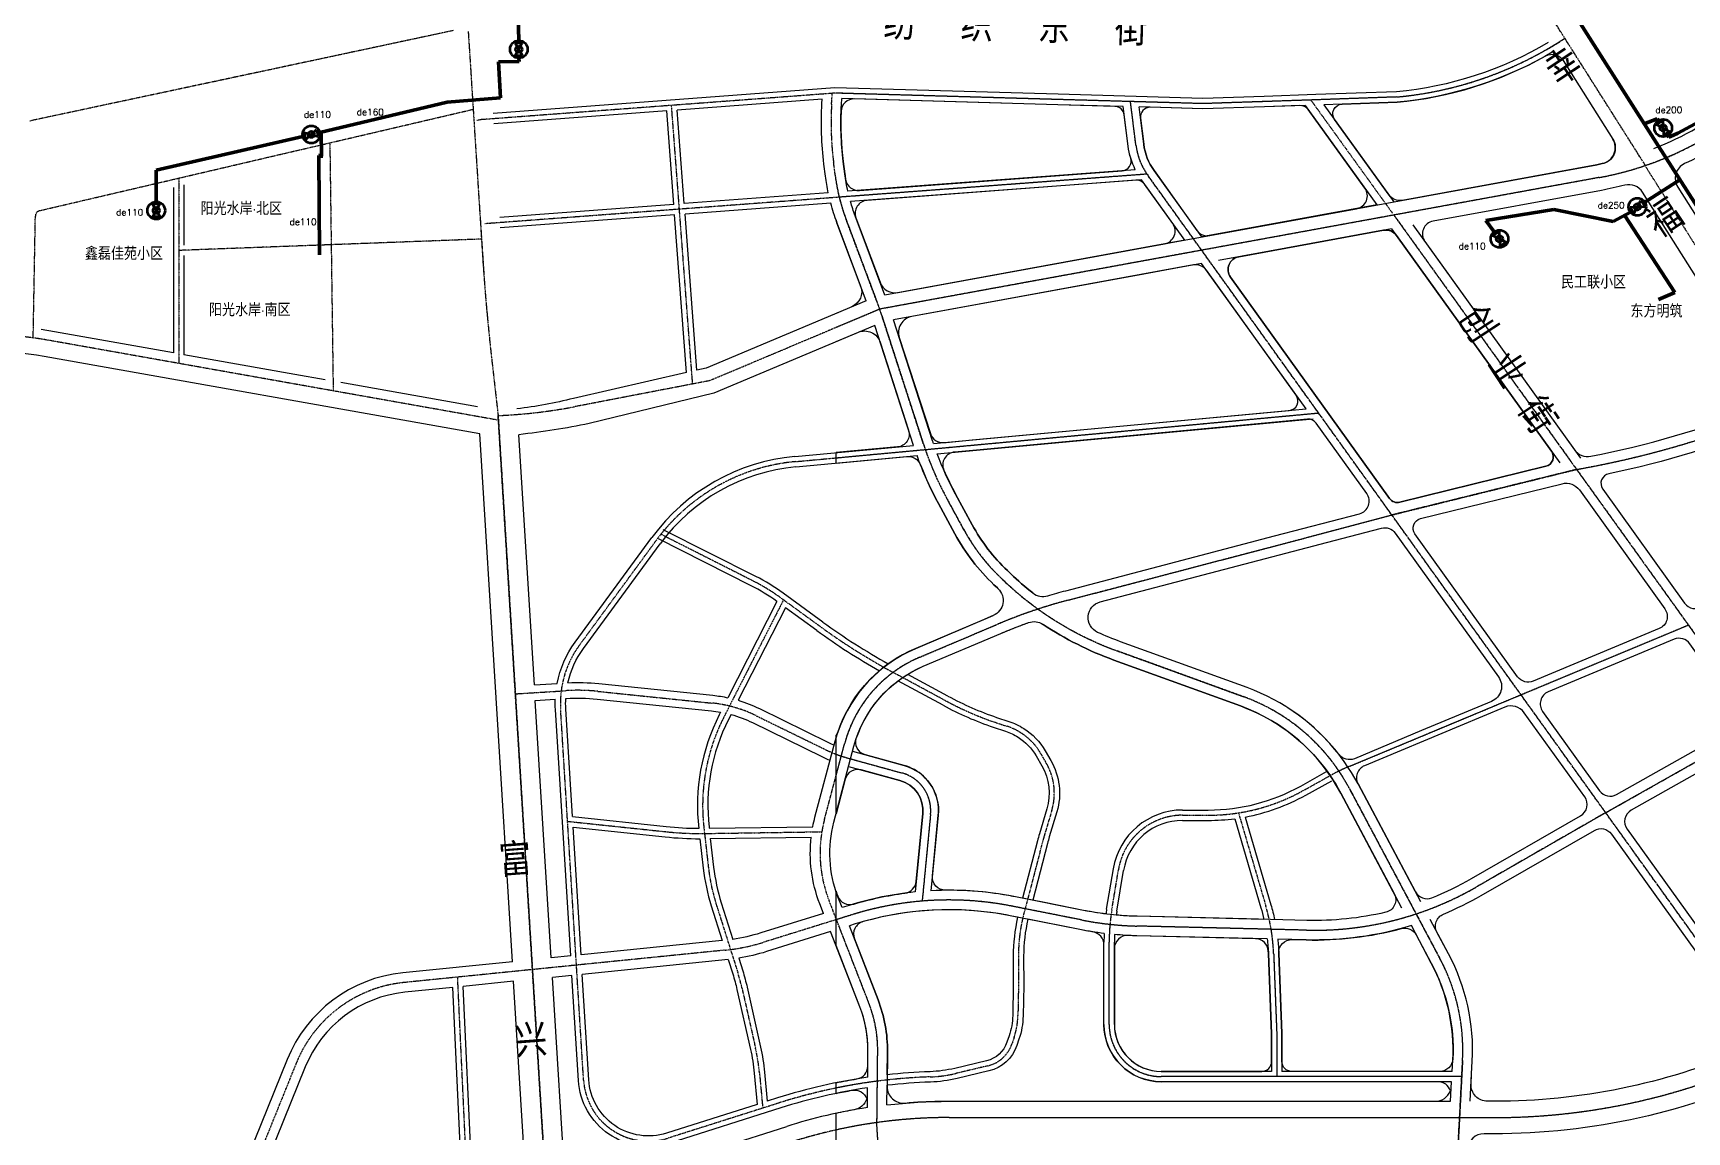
# Model space of a CAD drawing. Header units: millimetres. Extents: x 429861 to 37403537, y 4398138 to 8816131.
# Drawn here: x 442730 to 445273, y 4402909 to 4404598 of the extents above; entities that cross this region are included whole.
import ezdxf

# ---------------------------------------------------------------- set-up
doc = ezdxf.new("R2010")
doc.units = ezdxf.units.MM
doc.linetypes.add('CENTER', pattern=[2, 1.25, -0.25, 0.25, -0.25])
for name, color, linetype in [('中心线', 55, 'CENTER'), ('路名', 21, 'Continuous'), ('路网', 253, 'Continuous')]:
    doc.layers.add(name, color=color, linetype=linetype)
for name, color, linetype, lineweight in [('燃气周边建筑', 211, 'Continuous', 30), ('燃气标注(管)', 111, 'Continuous', 30), ('燃气标注(阀)', 2, 'Continuous', 30), ('燃气管(PE)', 5, 'Continuous', 100), ('燃气阀门(PE)', 6, 'Continuous', 50)]:
    doc.layers.add(name, color=color, linetype=linetype, lineweight=lineweight)
doc.styles.add('HZ', font='rs.shx', dxfattribs={"width": 0.8, "bigfont": 'hztxt.shx'})

# ---------------------------------------------------------------- blocks, each defined once
blk = doc.blocks.new('阀门PE')
at = {"layer": '燃气阀门(PE)'}
for p, q in [((-4.9, -2.8), (-4.9, 2.8)), ((-4.9, -2.8), (4.9, 2.8)), ((-4.9, 2.8), (4.9, -2.8)), ((4.9, 2.8), (4.9, -2.8))]:
    blk.add_line(p, q, dxfattribs=at)
for radius in [6.74, 2.47]:
    blk.add_circle((0, 0), radius, dxfattribs=at)

msp = doc.modelspace()

# ---------------------------------------------------------------- linework, layer by layer
at = {"color": 5, "lineweight": 100}
for p, q in [((443144.8, 4404438.9), (442919.6, 4404387.1)), ((442919.6, 4404387.1), (442919.6, 4404338.5)), ((445067.8, 4404326.6), (444963.6, 4404309.7)), ((444963.6, 4404309.7), (444976.5, 4404292.3)), ((445159.2, 4404307.9), (445067.8, 4404326.6)), ((445185.6, 4404322.6), (445159.2, 4404307.9)), ((445176.8, 4404317.7), (445253.9, 4404199.2)), ((445253.9, 4404199.2), (445228.7, 4404188.3))]:
    msp.add_line(p, q, dxfattribs=at)
at = {"layer": '中心线', "ltscale": 2}
for p, q in [((445208.8, 4404394.2), (444999.3, 4404724.9)), ((444305.8, 4404495.6), (443964.6, 4404505.4)), ((444528.7, 4404489.3), (444305.8, 4404495.6)), ((444425.6, 4404425.3), (444417.2, 4404492.4)), ((444623, 4404492.4), (444528.7, 4404489.3)), ((444702.4, 4404495.1), (444623, 4404492.4)), ((444826.5, 4404499.5), (444702.4, 4404495.1)), ((444442.6, 4404380.9), (443964.6, 4404345.1)), ((445375.4, 4403082.5), (444443.7, 4404379.4)), ((445137.6, 4404375.7), (444526.6, 4404263.9)), ((443980, 4404311.5), (444027.8, 4404184)), ((444822.1, 4404318), (445655.1, 4403158.5)), ((444526.6, 4404263.9), (444217.2, 4404207.3)), ((444217.2, 4404207.3), (444031.8, 4404173.4)), ((444031.8, 4404173.4), (443964.6, 4404145.1)), ((444031.8, 4404173.4), (444031.8, 4404173.4)), ((444035.3, 4404162.6), (444098.8, 4403966.5)), ((443964.6, 4403944.8), (444706.3, 4404013.8)), ((444819, 4403857), (445103, 4403927)), ((444135.2, 4403881.9), (444160.7, 4403834.9)), ((444684.6, 4403821.3), (444819, 4403857)), ((444321.5, 4403726.1), (444684.6, 4403821.3)), ((445147.7, 4403399.4), (445935.2, 4403843.6)), ((444217.7, 4403760.7), (444223, 4403755.6)), ((444092.9, 4403638.2), (444212, 4403688.7)), ((445017.5, 4403580.6), (445274.7, 4403687.9)), ((444396.7, 4403648.1), (444591.4, 4403577.5)), ((444753, 4403470.2), (445017.5, 4403580.6)), ((443964.6, 4403455.9), (443977.7, 4403505.3)), ((443982.7, 4403483.4), (444066.1, 4403460.4)), ((444753.9, 4403436.4), (444892.9, 4403175.1)), ((444109.9, 4403396.8), (444097, 4403263.5)), ((445147.7, 4403399.4), (444949, 4403285.2)), ((443989.5, 4403242.6), (443964.6, 4403234.8)), ((444015.2, 4403106.5), (443964.6, 4403236.7)), ((444342.2, 4403234.5), (444235.1, 4403255.7)), ((444687.7, 4403218.8), (444427.1, 4403225.1)), ((444384.5, 4403073.8), (444384.5, 4403200.6)), ((444637.3, 4403183.1), (444642.1, 4403059.7)), ((444642.1, 4403059.7), (444642.1, 4402993.8)), ((444027.5, 4402919), (444028.7, 4403032)), ((444927.7, 4403018.3), (444926.7, 4402998.8)), ((444926.4, 4402993.8), (444464.5, 4402993.8)), ((444926.7, 4402998.8), (444908.8, 4402660.9)), ((444138.4, 4402930.8), (444923.1, 4402930.8)), ((444923.1, 4402930.8), (444976.8, 4402930.8)), ((444036.9, 4402759.8), (444027.5, 4402919))]:
    msp.add_line(p, q, dxfattribs=at)
at = {"layer": '中心线'}
for p, q in [((443297.6, 4404584.8), (443278.1, 4404580.6)), ((443336.7, 4404593.1), (443297.6, 4404584.8)), ((443356.3, 4404597.3), (443336.7, 4404593.1)), ((443375.9, 4404601.6), (443356.3, 4404597.3)), ((443399.2, 4404600.4), (443400.5, 4404580.4)), ((443399.2, 4404600.4), (443400.5, 4404580.4)), ((443160.7, 4404555.5), (443141.1, 4404551.4)), ((443180.3, 4404559.7), (443160.7, 4404555.5)), ((443219.4, 4404568.1), (443180.3, 4404559.7)), ((443238.9, 4404572.2), (443219.4, 4404568.1)), ((443258.5, 4404576.4), (443238.9, 4404572.2)), ((443278.1, 4404580.6), (443258.5, 4404576.4)), ((443400.5, 4404580.4), (443401.8, 4404560.5)), ((443400.5, 4404580.4), (443401.8, 4404560.5)), ((443401.8, 4404560.5), (443403.1, 4404540.5)), ((443401.8, 4404560.5), (443403.1, 4404540.5)), ((443043.3, 4404530.5), (443023.8, 4404526.3)), ((443062.9, 4404534.7), (443043.3, 4404530.5)), ((443082.5, 4404538.8), (443062.9, 4404534.7)), ((443102, 4404543), (443082.5, 4404538.8)), ((443121.6, 4404547.2), (443102, 4404543)), ((443141.1, 4404551.4), (443121.6, 4404547.2)), ((443403.1, 4404540.5), (443404.3, 4404520.6)), ((443403.1, 4404540.5), (443404.3, 4404520.6)), ((442926, 4404505.4), (442906.4, 4404501.3)), ((442945.5, 4404509.6), (442926, 4404505.4)), ((442965.1, 4404513.8), (442945.5, 4404509.6)), ((442984.7, 4404518), (442965.1, 4404513.8)), ((443004.2, 4404522.1), (442984.7, 4404518)), ((443023.8, 4404526.3), (443004.2, 4404522.1)), ((443404.3, 4404520.6), (443405.6, 4404500.6)), ((443404.3, 4404520.6), (443405.6, 4404500.6)), ((443963.1, 4404505.4), (443419, 4404464.6)), ((443957.8, 4404488.6), (443958.8, 4404505.1)), ((444305.8, 4404495.6), (443963.1, 4404505.4)), ((442808.6, 4404480.4), (442789.1, 4404476.2)), ((442828.2, 4404484.6), (442808.6, 4404480.4)), ((442847.7, 4404488.8), (442828.2, 4404484.6)), ((442867.3, 4404492.9), (442847.7, 4404488.8)), ((442886.9, 4404497.1), (442867.3, 4404492.9)), ((442906.4, 4404501.3), (442886.9, 4404497.1)), ((442953.5, 4404374.6), (443407.6, 4404480.7)), ((443405.6, 4404500.6), (443406.9, 4404480.6)), ((443405.6, 4404500.6), (443406.9, 4404480.6)), ((443406.9, 4404480.6), (443408, 4404462.9)), ((443406.9, 4404480.6), (443408, 4404462.9)), ((443744.2, 4404058.4), (443711.8, 4404486.3)), ((444528.7, 4404489.3), (444305.8, 4404495.6)), ((444425.6, 4404425.3), (444417.2, 4404492.4)), ((444623, 4404492.4), (444528.7, 4404489.3)), ((444702.4, 4404495.1), (444623, 4404492.4)), ((444694.5, 4404494.8), (444820, 4404320.9)), ((444826.5, 4404499.5), (444702.4, 4404495.1)), ((442730.4, 4404463.7), (442724.5, 4404462.4)), ((442750, 4404467.9), (442730.4, 4404463.7)), ((442769.5, 4404472.1), (442750, 4404467.9)), ((442789.1, 4404476.2), (442769.5, 4404472.1)), ((443408, 4404462.9), (443408.2, 4404460.7)), ((443408, 4404462.9), (443408.2, 4404460.7)), ((443408.2, 4404460.7), (443409.4, 4404440.7)), ((443408.2, 4404460.7), (443409.4, 4404440.7)), ((443419, 4404464.6), (443412.6, 4404463.6)), ((443186.5, 4404429), (443191.7, 4404046.6)), ((443409.4, 4404440.7), (443410.7, 4404420.8)), ((443409.4, 4404440.7), (443410.7, 4404420.8)), ((443410.7, 4404420.8), (443412, 4404400.8)), ((443410.7, 4404420.8), (443412, 4404400.8)), ((443412, 4404400.8), (443413.3, 4404380.8)), ((443412, 4404400.8), (443413.3, 4404380.8)), ((443413.3, 4404380.8), (443414.5, 4404360.9)), ((443413.3, 4404380.8), (443414.5, 4404360.9)), ((444442.6, 4404380.9), (443424.8, 4404304.6)), ((443963.3, 4404379.5), (443960.9, 4404398.3)), ((445375.4, 4403082.5), (444443.7, 4404379.4)), ((445208.1, 4404394), (446136.5, 4402924.4)), ((442740.8, 4404324.9), (442953.5, 4404374.6)), ((442954.2, 4404374.3), (442954.2, 4404090.3)), ((443414.5, 4404360.9), (443415.8, 4404340.9)), ((443414.5, 4404360.9), (443423.7, 4404221.2)), ((445137.6, 4404375.7), (444031.8, 4404173.4)), ((443415.8, 4404340.9), (443417.1, 4404321)), ((442730.6, 4404130.5), (442733.9, 4404316.3)), ((443417.1, 4404321), (443418.2, 4404304.1)), ((443418.2, 4404304.1), (443418.4, 4404301)), ((444027.8, 4404184), (443980, 4404311.5)), ((444822.1, 4404318), (445655.1, 4403158.5)), ((443419.6, 4404281), (442954.2, 4404263.6)), ((443418.4, 4404301), (443419.6, 4404281.1)), ((443419.6, 4404281.1), (443420.9, 4404260.9)), ((443420.9, 4404260.9), (443422.2, 4404241.1)), ((443422.2, 4404241.1), (443423.7, 4404221.2)), ((443423.7, 4404221.2), (443425.2, 4404201.2)), ((443423.7, 4404221.2), (443423.7, 4404221.2)), ((443423.7, 4404221.2), (443423.7, 4404221.2)), ((443423.7, 4404221.2), (443423.7, 4404221.2)), ((443423.7, 4404221.2), (443423.7, 4404221.2)), ((443423.7, 4404221.2), (443423.7, 4404221.2)), ((443423.7, 4404221.2), (443423.7, 4404221.2)), ((443423.7, 4404221.2), (443423.7, 4404221.2)), ((443423.7, 4404221.2), (443425.2, 4404201.2)), ((443425.2, 4404201.2), (443426.9, 4404181.3)), ((443425.2, 4404201.2), (443426.9, 4404181.3)), ((443426.9, 4404181.3), (443427.6, 4404173.5)), ((443426.9, 4404181.3), (443427.6, 4404173.5)), ((443427.6, 4404173.5), (443428.7, 4404161.4)), ((443427.6, 4404173.5), (443428.7, 4404161.4)), ((443428.7, 4404161.4), (443430.6, 4404141.5)), ((443428.7, 4404161.4), (443430.6, 4404141.5)), ((444031.8, 4404173.4), (443770.9, 4404063.5)), ((444098.8, 4403966.5), (444035.3, 4404162.6)), ((443445.8, 4404002.6), (442751.9, 4404125.9)), ((443430.6, 4404141.5), (443432.6, 4404121.6)), ((443430.6, 4404141.5), (443432.6, 4404121.6)), ((443432.6, 4404121.6), (443434.7, 4404101.7)), ((443432.6, 4404121.6), (443434.7, 4404101.7)), ((443434.7, 4404101.7), (443436.5, 4404086.3)), ((443434.7, 4404101.7), (443436.5, 4404086.3)), ((443436.5, 4404086.3), (443437, 4404081.8)), ((443436.5, 4404086.3), (443437, 4404081.8)), ((443437, 4404081.8), (443439.3, 4404062)), ((443437, 4404081.8), (443439.3, 4404062)), ((443439.3, 4404062), (443441.5, 4404042.1)), ((443439.3, 4404062), (443441.5, 4404042.1)), ((443770.9, 4404063.5), (443563.4, 4404023.5)), ((443441.5, 4404042.1), (443443.8, 4404022.2)), ((443441.5, 4404042.1), (443443.8, 4404022.2)), ((443443.8, 4404022.2), (443445.2, 4404009.8)), ((443443.8, 4404022.2), (443445.2, 4404009.8)), ((443523, 4402753.8), (443445.2, 4404009.8)), ((443445.2, 4404009.8), (443445.4, 4404007.5)), ((443445.2, 4404009.8), (443445.4, 4404007.5)), ((443445.4, 4404007.5), (443523, 4402753.8)), ((443902.2, 4403939), (444706.3, 4404013.8)), ((445103, 4403927), (444819, 4403857)), ((444160.7, 4403834.9), (444135.2, 4403881.9)), ((444684.6, 4403821.3), (444819, 4403857)), ((443837.7, 4403755.3), (443695.4, 4403827.3)), ((444321.5, 4403726.1), (444684.6, 4403821.3)), ((445147.7, 4403399.4), (445935.2, 4403843.6)), ((443570, 4403656.5), (443688, 4403817.6)), ((444223, 4403755.6), (444217.7, 4403760.7)), ((443883.9, 4403726.5), (443792.2, 4403546.3)), ((443939.8, 4403685.9), (443878.7, 4403730.3)), ((444092.9, 4403638.2), (444212, 4403688.7)), ((445017.5, 4403580.6), (445274.7, 4403687.9)), ((444591.4, 4403577.5), (444396.7, 4403648.1)), ((444132.9, 4403571.5), (444052.5, 4403614.9)), ((443471.7, 4403582.1), (443549.3, 4403586.9)), ((443598.6, 4403585.9), (443774.2, 4403567.8)), ((444753, 4403470.2), (445017.5, 4403580.6)), ((443565.6, 4403165.1), (443541.3, 4403558.6)), ((443841.7, 4403548.5), (443947.9, 4403496.6)), ((444209, 4403538.3), (444227.8, 4403532.1)), ((444248.8, 4403522.2), (444249, 4403522)), ((443946.8, 4403388.6), (443977.7, 4403505.3)), ((444279.1, 4403490.6), (444287.9, 4403475.4)), ((443982.7, 4403483.4), (444066.1, 4403460.4)), ((444682.8, 4403433.3), (444722.6, 4403455.5)), ((444892.9, 4403175.1), (444753.9, 4403436.4)), ((444109.9, 4403396.8), (444097, 4403263.5)), ((444296.4, 4403403.1), (444284.9, 4403364.5)), ((444497.4, 4403395.5), (444536.9, 4403395.5)), ((444583.3, 4403399.1), (444625.4, 4403255.6)), ((445147.7, 4403399.4), (444949, 4403285.2)), ((443552, 4403386.1), (443702.9, 4403370.2)), ((443761.5, 4403376.1), (443768.5, 4403314.8)), ((443762.7, 4403367.4), (443942.8, 4403370.1)), ((444282, 4403354.1), (444253.4, 4403244.3)), ((444388.5, 4403249.6), (444398.8, 4403311.8)), ((444015.2, 4403106.5), (443953.7, 4403264.9)), ((443780.5, 4403258.5), (443802.4, 4403189.1)), ((443989.5, 4403242.6), (443853.3, 4403200.2)), ((444342.2, 4403234.5), (444235.1, 4403255.7)), ((444687.7, 4403218.8), (444427.1, 4403225.1)), ((443794.2, 4403188.1), (443300.2, 4403138.3)), ((443802.4, 4403189.1), (443813.6, 4403153.9)), ((444384.5, 4403073.8), (444384.5, 4403200.6)), ((444637.3, 4403183.1), (444642.1, 4403059.7)), ((443576.6, 4402988.3), (443565.6, 4403165.1)), ((444245, 4403179), (444245.1, 4403134.3)), ((443396.5, 4402856.2), (443383, 4403146.6)), ((444245.1, 4403134.3), (444244.2, 4403087.5)), ((443820.2, 4403129.3), (443840.9, 4403037.4)), ((444642.1, 4403059.7), (444642.1, 4402993.8)), ((444027.5, 4402919), (444028.7, 4403032)), ((444238.3, 4403053.6), (444235, 4403044.1)), ((443134.8, 4403014.2), (442975.1, 4402619.1)), ((444197.8, 4403010.2), (444149, 4402998.6)), ((444926.7, 4402998.8), (444927.7, 4403018.3)), ((443846.9, 4402999.6), (443852, 4402945.3)), ((444926.4, 4402993.8), (444464.5, 4402993.8)), ((444908.8, 4402660.9), (444926.7, 4402998.8)), ((443877.4, 4402953.3), (443706.6, 4402899.2)), ((444138.4, 4402930.8), (444923.1, 4402930.8)), ((444923.1, 4402930.8), (444976.8, 4402930.8)), ((444036.9, 4402759.8), (444027.5, 4402919))]:
    msp.add_line(p, q, dxfattribs=at)
for centre, radius, start, end in [((444774.6, 4405063.5), 566.4, 275.2581, 303.1993), ((444457, 4404460.4), 500, 176.7649, 187.1396), ((445047.6, 4404867.5), 500, 288.7208, 308.8294), ((444524.9, 4404437.8), 100, 187.1368, 215.6941), ((444260.9, 4404416.8), 300, 187.1396, 200.5493), ((445047.6, 4404867.5), 500, 280.3694, 288.7208), ((442742.9, 4404316.1), 9, 103.1529, 179.0021), ((443559.7, 4404008.5), 500, 17.9513, 20.5493), ((442664.7, 4403635.6), 498, 79.9198, 126.3805), ((443412, 4404809.1), 800, 272.3776, 280.9039), ((444847.6, 4405378), 1473.3, 279.9834, 293.6722), ((444574.5, 4404120.6), 500, 197.9513, 208.5203), ((443930, 4403640.3), 300, 95.3142, 143.7724), ((444424.3, 4403978.2), 300, 208.5203, 226.4676), ((443702.4, 4403487.6), 300, 53.9934, 63.1835), ((444567.3, 4404118.1), 500, 226.4676, 250.048), ((444524.5, 4402952.2), 800, 104.6969, 112.9919), ((444527.7, 4404494.8), 1000, 233.9934, 241.6274), ((443691, 4403567.9), 150, 143.7724, 183.5426), ((444171.1, 4403454.1), 200, 112.9919, 165.1429), ((443567.9, 4403287.5), 300, 84.1258, 93.5426), ((443753.8, 4403368.9), 200, 63.9169, 84.1258), ((444370.4, 4404011.1), 499.6, 241.6234, 251.1567), ((444489, 4403295.5), 300, 28.0233, 70.048), ((444059.6, 4403410.2), 300, 153.0188, 186.5251), ((444199.2, 4403444.7), 92, 57.4159, 71.8887), ((444199.5, 4403444.5), 92, 30.0511, 57.4167), ((444035.8, 4403676.2), 200, 243.9169, 254.6119), ((444208.2, 4403429.4), 92, 343.3856, 30.0519), ((444868.5, 4403193.4), 300, 112.6487, 119.0925), ((444050.2, 4403402.6), 60, 354.4679, 74.6119), ((444536.9, 4403695.5), 300, 270, 299.0925), ((444140.1, 4403337.3), 200, 165.1429, 201.2251), ((444497.4, 4403295.5), 100, 90, 170.6166), ((443755.3, 4403867.4), 500, 263.9773, 270.8422), ((444580, 4403276.4), 308, 163.3856, 165.4009), ((444066.6, 4403348.9), 300, 186.5251, 197.5391), ((444699.8, 4403718.7), 500, 268.6152, 299.888), ((444138.1, 4402765.2), 500, 78.8139, 107.2934), ((444503, 4403179.3), 258, 165.4009, 180.0497), ((444439.2, 4403725), 500, 258.8139, 268.6152), ((444684.5, 4403200.6), 300, 170.6166, 180), ((444337.5, 4403171.2), 300, 2.2696, 16.3473), ((443764.1, 4403486.6), 300, 275.7632, 287.2934), ((444628.1, 4403034.2), 300, 356.9739, 28.0233), ((443320.3, 4402939.3), 200, 95.7632, 157.9858), ((443527.5, 4403063.5), 300, 12.669, 17.5391), ((443828.7, 4403034.1), 200, 359.3885, 21.2251), ((444132.2, 4403089.6), 112, 341.2421, 358.8959), ((444464.5, 4403073.8), 80, 180, 270), ((443548.2, 4402971.6), 300, 5.3589, 12.669), ((444185.8, 4403060.8), 52, 283.3815, 341.2421), ((444976.8, 4403930.8), 1000, 270, 295.9485), ((443676.4, 4402994.5), 100, 183.5426, 287.6065), ((444138.4, 4402130.8), 863, 97.3326, 107.6065), ((444138.4, 4402130.8), 863, 91.9251, 97.3326), ((444102.7, 4403193.2), 200, 271.9251, 283.3815), ((444138.4, 4402130.8), 800, 90, 107.6065)]:
    msp.add_arc(centre, radius, start, end, dxfattribs=at)
at = {"layer": '中心线', "ltscale": 2}
for centre, radius, start, end in [((444774.6, 4405063.5), 566.4, 275.2581, 303.1993), ((445047.6, 4404867.5), 500, 280.3694, 308.8294), ((444524.9, 4404437.8), 100, 187.1368, 215.6941), ((444260.9, 4404416.8), 300, 188.9902, 200.5493), ((443559.7, 4404008.5), 500, 17.9513, 20.5493), ((444847.6, 4405378), 1473.3, 279.9834, 293.6722), ((444574.5, 4404120.6), 500, 197.9513, 208.5203), ((444424.3, 4403978.2), 300, 208.5203, 226.4676), ((444567.3, 4404118.1), 500, 226.4676, 250.048), ((444524.5, 4402952.2), 800, 104.6969, 112.9919), ((444171.1, 4403454.1), 200, 112.9919, 165.1429), ((444489, 4403295.5), 300, 28.0233, 70.048), ((444035.8, 4403676.2), 200, 249.1559, 254.6119), ((444868.5, 4403193.4), 300, 112.6487, 115.8575), ((444050.2, 4403402.6), 60, 354.4679, 74.6119), ((444699.8, 4403718.7), 500, 268.6152, 299.888), ((444138.1, 4402765.2), 500, 78.8139, 107.2934), ((444439.2, 4403725), 500, 258.8139, 268.6152), ((444684.5, 4403200.6), 300, 174.7917, 180), ((444337.5, 4403171.2), 300, 2.2696, 9.3906), ((444628.1, 4403034.2), 300, 356.9739, 28.0233), ((443828.7, 4403034.1), 200, 359.3885, 21.2251), ((444464.5, 4403073.8), 80, 180, 270), ((444976.8, 4403930.8), 1000, 270, 295.9485), ((444138.4, 4402130.8), 863, 97.3326, 101.6158), ((444138.4, 4402130.8), 800, 90, 102.5449)]:
    msp.add_arc(centre, radius, start, end, dxfattribs=at)
at = {"layer": '燃气管(PE)'}
for p, q in [((444880.7, 4404970.7), (445225.4, 4404429.6)), ((443477, 4404586.1), (443475.6, 4404642.4)), ((443477.3, 4404559.2), (443477.4, 4404554.1)), ((443477.4, 4404554.1), (443445.8, 4404553.7)), ((443445.8, 4404553.7), (443449, 4404498)), ((443367, 4404491.3), (443171.1, 4404444.9)), ((443449, 4404498), (443367, 4404491.3)), ((445226.8, 4404466), (445207.1, 4404458.3)), ((445228.8, 4404463.1), (445226.8, 4404466)), ((443173.2, 4404445.4), (443173.9, 4404408.3)), ((445225.4, 4404429.6), (445554.4, 4403913.1)), ((445243.3, 4404440.5), (445245, 4404437.8)), ((443169.7, 4404409.8), (443173.8, 4404410.7)), ((443169.7, 4404409.8), (443170.4, 4404256.9)), ((443171.9, 4404408.3), (443175.9, 4404408.4)), ((445207.7, 4404337.8), (445261.9, 4404372.3))]:
    msp.add_line(p, q, dxfattribs=at)
msp.add_arc((445059.5, 4404856.3), 457.8, 293.9013, 308.9721, dxfattribs=at)
at = {"layer": '路网', "ltscale": 2}
for p, q in [((442946.2, 4404360.5), (442946.2, 4404106.1)), ((442962.2, 4404364.3), (442962.2, 4404271.9)), ((442962.2, 4404255.9), (442962.2, 4404103.3))]:
    msp.add_line(p, q, dxfattribs=at)
at = {"layer": '路网'}
for p, q in [((444114.5, 4403966.8), (444687.1, 4404020)), ((444120, 4403951.2), (444697.9, 4404005)), ((443901.5, 4403947), (444083.9, 4403963.9)), ((443902.9, 4403931), (444089.2, 4403948.4)), ((443834.1, 4403748.2), (443691.8, 4403820.1)), ((443841.3, 4403762.5), (443699, 4403834.4)), ((443944.5, 4403692.3), (443883.4, 4403736.8)), ((443935.1, 4403679.4), (443886.8, 4403714.5)), ((444129.1, 4403564.5), (444059.8, 4403601.9)), ((444136.7, 4403578.6), (444074.8, 4403612)), ((443787.1, 4403553.9), (443785.1, 4403550)), ((443803.2, 4403550.3), (443799.3, 4403542.7)), ((444678.9, 4403440.3), (444718.8, 4403462.5)), ((444686.7, 4403426.4), (444726.5, 4403448.5)), ((443559.5, 4403393.3), (443703.7, 4403378.1)), ((444497.4, 4403403.5), (444536.9, 4403403.5)), ((444497.4, 4403387.5), (444536.9, 4403387.5)), ((443560.5, 4403377.1), (443702, 4403362.2)), ((443769.4, 4403377.1), (443769.6, 4403375.6)), ((443769.6, 4403375.6), (443929, 4403377.9)), ((443771.4, 4403359.6), (443926.5, 4403361.9)), ((443755.4, 4403359.4), (443760.6, 4403313.9)), ((443771.4, 4403359.6), (443776.5, 4403315.7)), ((444380.6, 4403250.9), (444390.9, 4403313.1)), ((444396.4, 4403248.2), (444406.6, 4403310.5)), ((443788.1, 4403260.9), (443805.9, 4403204.7)), ((443772.9, 4403256), (443789.7, 4403202.7)), ((444376.5, 4403073.8), (444376.5, 4403200.6)), ((444392.5, 4403073.8), (444392.5, 4403200.6)), ((443799, 4403173.5), (443574.5, 4403150.9)), ((443404.5, 4402856.5), (443391.7, 4403132.4)), ((444634.1, 4403001.8), (444464.5, 4403001.8)), ((444910.9, 4402985.8), (444464.5, 4402985.8)), ((444911.8, 4403001.8), (444650.1, 4403001.8)), ((443610.3, 4402828.7), (443888.8, 4402917.1))]:
    msp.add_line(p, q, dxfattribs=at)
at = {"layer": '路网', "ltscale": 3, "flags": 128}
msp.add_lwpolyline([(445221.9, 4404420.3, 0.076704), (445348.6, 4404493.6), (445437.2, 4404564.9, 0.0518), (445507.6, 4404634.8), (445731.6, 4404908.3)], format="xyb", dxfattribs=at)
at = {"layer": '路网', "ltscale": 2, "const_width": 0.00001}
for points in [[(443069.7, 4404561.7), (443062.1, 4404789.1)], [(443089.6, 4404565.9), (443082.1, 4404790.7)], [(442745, 4404492.4), (442749.6, 4404764.9)], [(445221.9, 4404420.3), (445060.2, 4404675.6)], [(445059.5, 4404583.3), (445026.3, 4404635.7)], [(442950.8, 4404386.3), (443376.5, 4404485.8)], [(443198.6, 4404419.5), (443378.1, 4404461.5)], [(442962.2, 4404364.3), (443174.7, 4404414)], [(443174.7, 4404414), (443176.5, 4404279.9)], [(443198.6, 4404419.5), (443200.5, 4404280.8)], [(442742.8, 4404142.1), (442745.8, 4404313.7), (442946.2, 4404360.5)], [(443176.5, 4404279.9), (442962.2, 4404271.9)], [(443389.1, 4404287.8), (443200.5, 4404280.8)], [(443176.7, 4404263.9), (442962.2, 4404255.9)], [(443176.7, 4404263.9), (443179.4, 4404064.6)], [(443390.2, 4404271.9), (443200.7, 4404264.8)], [(443200.7, 4404264.8), (443203.5, 4404060.4)]]:
    msp.add_lwpolyline(points, dxfattribs=at)
for points in [[(445026.3, 4404635.7, -0.140316), (444831.1, 4404580.4), (444645.1, 4404578.1), (444317, 4404582.9), (443962.1, 4404594.6), (443430.5, 4404582.1)], [(443367.6, 4404625.3), (443351, 4404621.7), (443331.5, 4404617.6), (443292.4, 4404609.2), (443272.8, 4404605), (443253.3, 4404600.9, 0.000003), (443253.3, 4404600.9), (443233.7, 4404596.7), (443214.2, 4404592.5, 0.000014), (443214.2, 4404592.5), (443175, 4404584.2), (443155.5, 4404580), (443135.9, 4404575.8, 0.000023), (443135.9, 4404575.8), (443116.4, 4404571.6), (443096.8, 4404567.5), (443089.6, 4404565.9)], [(443430.5, 4404582.1), (443431.7, 4404562.4), (443433, 4404542.4, -0.000012), (443433, 4404542.4), (443434.3, 4404522.5), (443435.6, 4404502.5, -0.000013), (443435.6, 4404502.5), (443436.8, 4404482.6), (443437.4, 4404474)], [(443370.8, 4404574.9), (443361.6, 4404572.9), (443342, 4404568.7), (443302.8, 4404560.3), (443283.3, 4404556.1, -0.000003), (443283.3, 4404556.1), (443263.7, 4404552), (443244.2, 4404547.8, -0.000015), (443244.2, 4404547.8), (443224.6, 4404543.6), (443185.5, 4404535.3), (443165.9, 4404531.1, -0.000013), (443165.9, 4404531.1), (443146.4, 4404526.9), (443126.8, 4404522.7, -0.00001), (443126.8, 4404522.7), (443107.2, 4404518.6, -0.000003), (443107.2, 4404518.6), (443087.7, 4404514.4, -0.00001), (443087.7, 4404514.4), (443068.1, 4404510.2), (443048.6, 4404506, -0.000003), (443048.6, 4404506), (443029, 4404501.9), (443009.4, 4404497.7, -0.000003), (443009.4, 4404497.7), (442989.9, 4404493.5), (442970.3, 4404489.4), (442950.8, 4404485.2), (442931.2, 4404481), (442911.6, 4404476.8), (442892.1, 4404472.7), (442872.5, 4404468.5), (442853, 4404464.3, -0.000003), (442853, 4404464.3), (442833.4, 4404460.1, -0.000005), (442833.4, 4404460.1), (442813.8, 4404456), (442794.3, 4404451.8, -0.000017), (442794.3, 4404451.8), (442774.7, 4404447.6), (442755.2, 4404443.4, -0.000003), (442755.2, 4404443.4), (442735.6, 4404439.3), (442730, 4404438.1)], [(443069.7, 4404561.7), (443057.7, 4404559.1, 0.000012), (443057.7, 4404559.1), (443038.1, 4404554.9), (443018.6, 4404550.8, 0.000003), (443018.6, 4404550.8), (442999, 4404546.6), (442979.4, 4404542.4, 0.000003), (442979.4, 4404542.4), (442959.9, 4404538.2), (442940.3, 4404534.1), (442920.8, 4404529.9), (442901.2, 4404525.7), (442881.6, 4404521.5, 0.000003), (442881.6, 4404521.5), (442862.1, 4404517.4), (442842.5, 4404513.2), (442823, 4404509), (442803.4, 4404504.8, 0.000013), (442803.4, 4404504.8), (442783.9, 4404500.7), (442764.3, 4404496.5, 0.000012), (442764.3, 4404496.5), (442744.7, 4404492.3)], [(443370.8, 4404574.9), (443371.9, 4404558.6), (443373.1, 4404538.6), (443374.4, 4404518.7, 0.000012), (443374.4, 4404518.6), (443375.7, 4404498.7), (443376.5, 4404485.8, 0.000011)], [(443378.1, 4404461.5), (443378.1, 4404461, 0.000021), (443378.1, 4404461), (443378.2, 4404458.8), (443379.5, 4404438.8, 0.000012), (443379.5, 4404438.8), (443380.8, 4404418.9), (443382.1, 4404398.9, 0.000012), (443382.1, 4404398.9), (443383.3, 4404378.9), (443384.6, 4404359, 0.000013), (443384.6, 4404359), (443385.9, 4404339), (443387.2, 4404319.1, 0.000019), (443387.2, 4404319.1), (443388.2, 4404302.2), (443388.4, 4404299.1, 0.000042), (443388.4, 4404299.1), (443389.1, 4404287.8)], [(443438.4, 4404458), (443439.4, 4404442.6), (443440.7, 4404422.7, -0.000012), (443440.7, 4404422.7), (443441.9, 4404402.7), (443443.2, 4404382.8, -0.000013), (443443.2, 4404382.8), (443444.5, 4404362.8), (443445.8, 4404342.8, -0.000012), (443445.8, 4404342.8), (443447, 4404322.9), (443447.6, 4404314.3, -0.000049)], [(442718.9, 4404145.2), (442721.9, 4404316.5, -0.343591), (442738.1, 4404336.6), (442950.8, 4404386.3)], [(443448.6, 4404298.4), (443449.6, 4404283, -0.000016), (443449.6, 4404283), (443450.9, 4404262.8), (443452.2, 4404243.2), (443453.6, 4404223.4), (443455.1, 4404203.7), (443456.8, 4404183.9), (443457.5, 4404176.1), (443458.6, 4404164.2), (443460.5, 4404144.4), (443462.5, 4404124.7), (443464.6, 4404105), (443466.3, 4404089.7), (443466.8, 4404085.2), (443469.1, 4404065.4), (443471.3, 4404045.5, -0.000001), (443471.3, 4404045.5), (443473.6, 4404025.6), (443474.2, 4404020.1)], [(443390.2, 4404271.9), (443391, 4404258.9), (443392.3, 4404239.1), (443393.8, 4404218.9), (443395.3, 4404198.8), (443397, 4404178.8), (443397.7, 4404170.8), (443398.8, 4404158.6), (443400.7, 4404138.6), (443402.8, 4404118.5), (443404.9, 4404098.4), (443406.7, 4404082.9), (443407.2, 4404078.4, 0.000022), (443407.2, 4404078.4), (443409.4, 4404058.6, 0.000001), (443409.4, 4404058.6), (443411.7, 4404038.7), (443413.5, 4404023, 0.00001)]]:
    msp.add_lwpolyline(points, format="xyb", dxfattribs=at)
at = {"layer": '路网'}
for points in [[(445059.5, 4404583.3, -0.111259), (444826, 4404507.5), (444702.1, 4404503.1), (444622.7, 4404500.4), (444528.7, 4404497.3), (444306.1, 4404503.6), (443963, 4404513.4)], [(445068, 4404569.8, -0.111664), (444827, 4404491.5), (444714.6, 4404487.5)], [(443952.6, 4404352.2, -0.020514), (443948.4, 4404377.7), (443946, 4404396.4, -0.045299), (443942.9, 4404489.5), (443943.2, 4404495.9)], [(443982.9, 4404354.5, -0.024008), (443978.2, 4404381.4), (443975.8, 4404400.1, -0.045299), (443972.8, 4404487.8), (443973.3, 4404497.1)], [(444424.7, 4404387.6, -0.085159), (444413.7, 4404423.8), (444406.1, 4404484.8)], [(444526.8, 4404284.3), (444453.4, 4404386.4, -0.125254), (444437.6, 4404426.8), (444430.4, 4404484.1)], [(444011, 4404186.3), (443966, 4404306.3, -0.025146), (443956.4, 4404336.4)], [(444039.7, 4404195.1), (443994.1, 4404316.8, -0.020257), (443986.9, 4404338.7)], [(444114.5, 4403966.8, -0.002351), (444113.1, 4403971.1), (444052.9, 4404156.9)], [(442946.2, 4404106.1), (442754.4, 4404140.2, 0.005735), (442742.8, 4404142.1)], [(444024.1, 4404148.4), (443776.7, 4404044.2), (443585.3, 4403997.6, -0.022424), (443477.1, 4403980.4)], [(443417, 4403981.8), (442747.4, 4404100.8, 0.205547), (442384.5, 4404016), (442280.9, 4403939.7, 0.02546), (442204.6, 4403877.2), (442101.1, 4403783.4, -0.111924), (441662.2, 4403535.6), (441401.7, 4403457.6, 0.026721), (441285.1, 4403415.8), (441165.2, 4403365.4, -0.018669), (441097.1, 4403341.1, 0.156517), (440876.4, 4403151.2), (440797.2, 4403021.8, 0.055254), (440705.7, 4402827, 0.072272), (440680.6, 4402692.3), (440674.3, 4402536, -0.094857), (440646.7, 4402417.5, -0.094857)], [(443132.7, 4404072.9), (442962.2, 4404103.3, 0.005735)], [(443734.9, 4404075.9), (443560.9, 4404036.1, -0.031718), (443474.2, 4404020.1, -0.031572)], [(443413.5, 4404023), (443203.5, 4404060.4, 0.205547)], [(444213.7, 4403743.7, -0.000711), (444212.6, 4403744.8), (444207.3, 4403749.8, -0.07847), (444147.5, 4403827.8), (444122, 4403874.7, -0.039207), (444089.2, 4403948.4)], [(444267.3, 4403737.1, -0.023196), (444233.3, 4403766.5), (444228, 4403771.5, -0.07847), (444173.9, 4403842.1), (444148.4, 4403889, -0.035274), (444120, 4403951.2)], [(443535.9, 4403598.1, -0.110389), (443563.5, 4403661.3), (443681.5, 4403822.3)], [(443552.5, 4403599.1, -0.102998), (443576.4, 4403651.8), (443694.4, 4403812.9)], [(443929, 4403377.9, -0.01736), (443932.3, 4403392.4), (443963.2, 4403509.2, -0.231562), (444087.1, 4403652), (444206.1, 4403702.5, -0.000047), (444206.3, 4403702.6, -0.000047)], [(443974.2, 4403253.5), (443967.6, 4403270.3, -0.158752), (443961.3, 4403384.8), (443992.2, 4403501.5, -0.231562), (444098.8, 4403624.4), (444217.9, 4403674.9, -0.014615), (444260.6, 4403691.6, -0.014615)], [(444834.6, 4403252.8), (444740.6, 4403429.4, 0.18545), (444586.3, 4403563.4), (444391.6, 4403634, -0.059345), (444282.8, 4403688.9, -0.059345)], [(443552.5, 4403599.1), (443552.5, 4403599.1, -0.037986), (443599.8, 4403597.9), (443775.5, 4403579.8, -0.027402), (443798.4, 4403576.1)], [(443556.8, 4403179.2), (443533.3, 4403558.1, -0.024974), (443533.1, 4403573.9)], [(443559.5, 4403393.3), (443549.3, 4403559.1, -0.027801), (443549.2, 4403574.9, -0.027801)], [(443549.2, 4403574.9), (443550.1, 4403574.9, -0.041112), (443597.3, 4403574), (443773, 4403555.9, -0.018909), (443787.1, 4403553.9)], [(443814.3, 4403572.1, -0.041467), (443847, 4403559.3), (443953.1, 4403507.3, 0.012551), (443961.7, 4403503.4)], [(444129.1, 4403564.5, 0.041646), (444206.4, 4403530.7), (444225.3, 4403524.5, -0.063234), (444244.5, 4403515.4), (444244.7, 4403515.3, 0.000004), (444244.7, 4403515.3, -0.119976), (444272.2, 4403486.6, 0.000004), (444272.2, 4403486.6), (444280.9, 4403471.4, -0.206481), (444288.7, 4403405.3), (444277.2, 4403366.8, 0.008794), (444274.2, 4403356.1), (444251.2, 4403267.8)], [(444136.7, 4403578.6, 0.041595), (444211.5, 4403545.9), (444230.3, 4403539.7, -0.063234), (444253.1, 4403528.9), (444253.3, 4403528.8, -0.119976), (444286, 4403494.6), (444294.8, 4403479.4, -0.206481), (444304.1, 4403400.8), (444292.5, 4403362.2, 0.008794), (444289.7, 4403352), (444267, 4403264.7)], [(443803.2, 4403550.3, -0.047347), (443836.4, 4403537.8), (443942.6, 4403485.8, 0.016701), (443955.5, 4403480)], [(444863.6, 4403262.2), (444767.1, 4403443.5, 0.128651), (444659, 4403560.7, 0.128651)], [(443990.2, 4403493.8), (444069.3, 4403472, -0.364682), (444121.8, 4403395.6), (444110.6, 4403279.4)], [(443984, 4403470.6), (444062.9, 4403448.8, -0.364682), (444098, 4403397.9), (444086.3, 4403277.6)], [(444577.6, 4403390.2), (444617.7, 4403253.4, -0.015891), (444622.3, 4403235.4)], [(444593.5, 4403392.7), (444633, 4403257.9, -0.019147), (444638.8, 4403235)], [(443945.5, 4403244.6), (443939.7, 4403259.5, -0.121806), (443926.5, 4403361.9)], [(444086.3, 4403277.6, 0.050303), (443985, 4403256.9), (443974.2, 4403253.5)], [(444379.5, 4403243.8, -0.020123), (444345.1, 4403249.2), (444238, 4403270.4, 0.062255), (444110.6, 4403279.4)], [(443945.5, 4403244.6), (443848.8, 4403214.5, -0.03865), (443805.9, 4403204.7, -0.03865)], [(444243.8, 4403238.7), (444232.2, 4403241, 0.124909), (443993.9, 4403228.3), (443985.1, 4403225.5)], [(444259.5, 4403235.6, 0.057085), (444253, 4403179), (444253.1, 4403134.3), (444252.2, 4403087.3, -0.077182), (444245.8, 4403051.1), (444242.6, 4403041.5, -0.257969), (444199.7, 4403002.4), (444150.8, 4402990.8, -0.05003), (444109.7, 4402985.3, 0.0195), (444043.2, 4402980.4)], [(444243.8, 4403238.7, 0.056603), (444237, 4403179), (444237.1, 4403134.4), (444236.2, 4403087.6, -0.077182), (444230.7, 4403056.2), (444227.4, 4403046.6, -0.257969), (444196, 4403018), (444147.1, 4403006.4, -0.05003), (444109.1, 4403001.3, 0.018935), (444043.4, 4402996.6)], [(444376.7, 4403213.8, -0.018401), (444339.3, 4403219.8), (444259.5, 4403235.6)], [(444622.3, 4403235.4), (444427.5, 4403240.1, -0.016583), (444395.4, 4403242)], [(444939.4, 4402955.8), (444941.6, 4402998), (444942.7, 4403017.5, 0.136314), (444906.2, 4403182.2), (444877.8, 4403235.4)], [(443956.3, 4403216.6), (443857.7, 4403185.8, -0.034836), (443815, 4403175.8, -0.034836)], [(444013.3, 4402992.7), (444013.7, 4403032.1, 0.095569), (444001.2, 4403101.1), (443956.3, 4403216.6)], [(444043.4, 4402996.6), (444043.7, 4403031.8, 0.095569), (444029.2, 4403111.9), (443985.1, 4403225.5)], [(444627.5, 4403205.3), (444426.8, 4403210.1, -0.016586), (444392.7, 4403212.1)], [(444849, 4403225.8, -0.079684), (444687.4, 4403203.8), (444643.6, 4403204.9)], [(444911.8, 4403001.8), (444912.7, 4403019.1, 0.136314), (444879.7, 4403168.1), (444849, 4403225.8)], [(444627.5, 4403205.3, -0.019352), (444629.3, 4403182.8), (444634.1, 4403059.5), (444634.1, 4403001.8)], [(444643.6, 4403204.9, -0.017507), (444645.2, 4403183.4), (444650.1, 4403059.9), (444650.1, 4403001.8)], [(443467.1, 4403170.2), (443298.7, 4403153.2, 0.278371), (443120.9, 4403019.9), (442961.2, 4402624.7, -0.172901), (442834, 4402481.6), (442735, 4402427.3, -0.040385), (442722.5, 4402421.7), (442577.2, 4402355.5, 0.254216), (442511.2, 4402267.7), (442496.1, 4402166.2, 0.220819), (442523.6, 4402073.3), (442623.7, 4401959.7)], [(443799, 4403173.5), (443805.9, 4403151.5, -0.021253), (443812.4, 4403127.5), (443833.1, 4403035.6, -0.031907), (443838.9, 4402998.9), (443843.4, 4402950.9)], [(443815, 4403175.8), (443821.2, 4403156.3, -0.021253), (443828, 4403131), (443848.7, 4403039.1, -0.031907), (443854.8, 4403000.4), (443859, 4402955.9)], [(444013.1, 4402976.5, 0.040088), (443879.8, 4402945.7), (443709.1, 4402891.5, -0.488078), (443568.6, 4402987.8), (443558.6, 4403149.3)], [(443843.4, 4402950.9), (443704.2, 4402906.8, -0.488078), (443584.6, 4402988.8), (443574.5, 4403150.9)], [(443375.8, 4403130.8), (443301.7, 4403123.3, 0.278371), (443148.8, 4403008.6), (443048.8, 4402761.3)], [(443263.8, 4402637.3, -0.038756), (443332.7, 4402715.1, 0.215191), (443388.5, 4402855.8), (443375.8, 4403130.8)], [(444013.3, 4402992.7, 0.04082), (443874.9, 4402961), (443859, 4402955.9)], [(444042.9, 4402950.2, -0.029022), (444138.4, 4402955.8), (444909.4, 4402955.8)]]:
    msp.add_lwpolyline(points, format="xyb", dxfattribs=at)
at = {"layer": '路网', "flags": 128}
for points in [[(445055.7, 4404562.6, -0.399234), (445082.4, 4404555.8), (445158.7, 4404434.8, -0.525266), (445142.5, 4404397, -0.004485), (445134, 4404395.4), (444834.7, 4404340.6, -0.289389), (444814.8, 4404348.6), (444731, 4404464.7, -0.599409), (444742.6, 4404488.5), (444827, 4404491.5, 0.105376), (445055.7, 4404562.6)], [(443972.3, 4404477.3, 0.039855), (443975.8, 4404400.1), (443978.2, 4404381.4, 0.00777), (443979.4, 4404372.6, 0.390727), (444000.6, 4404355.8), (444404.4, 4404386.1, 0.479768), (444417.7, 4404405.4, -0.042227), (444413.7, 4404423.8), (444407.7, 4404472, 0.370046), (444393.3, 4404485.1), (444305.6, 4404487.6), (443992.9, 4404496.6, 0.412406), (443972.3, 4404477.3)], [(444519.4, 4404294.5, 0.289937), (444539.2, 4404286.5), (444764.9, 4404327.8, 0.551122), (444777.6, 4404359.2), (444690.4, 4404480, 0.249824), (444677.7, 4404486.2), (444623.2, 4404484.4), (444528.7, 4404481.3), (444447.9, 4404483.6, 0.459805), (444432.6, 4404466.7), (444437.6, 4404426.8, 0.125254), (444453.4, 4404386.4), (444519.4, 4404294.5)], [(444213.6, 4404227), (445134, 4404395.4, 0.004456), (445142.4, 4404397, 0.525573), (445158.6, 4404434.9)], [(445653.9, 4404162.5, 0.487144), (445656.6, 4404193.9), (445382.4, 4404448.1, 0.360626), (445356.9, 4404449.5, -0.049329), (445269, 4404397, 0.451039), (445258.5, 4404361), (445441.9, 4404071, 0.377901), (445473.6, 4404061.8, 0.035652), (445653.9, 4404162.5)], [(444438.9, 4404365.4, 0.261384), (444425.6, 4404371.6), (444012.5, 4404340.6, 0.500006), (443995.2, 4404313.7), (444032.3, 4404214.7, 0.363082), (444060.3, 4404198.9), (444469.6, 4404273.8, 0.550463), (444482.2, 4404305.1), (444438.9, 4404365.4)], [(445124.8, 4403947.3, 0.045528), (445379.1, 4404021.1, 0.471169), (445391.1, 4404057.8), (445204.4, 4404353, 0.325436), (445177.1, 4404363.9, -0.017646), (445141.2, 4404356), (444882.4, 4404308.7, 0.550462), (444869.8, 4404277.3), (445099.7, 4403957.3, 0.292761), (445124.8, 4403947.3)], [(443964.6, 4404310, 0.003122), (443966, 4404306.3), (444002.5, 4404208.8, -0.402587), (443988.8, 4404177), (443964.6, 4404166.8)], [(444815.6, 4403882.3, 0.306526), (444831.3, 4403876.5), (445055.7, 4403931.8, 0.530775), (445064.3, 4403955.2), (444826.1, 4404286.7, 0.289938), (444806.2, 4404294.7), (444583.7, 4404254, 0.550463), (444571, 4404222.7), (444815.6, 4403882.3), (444571, 4404222.7, -0.550463), (444583.7, 4404254), (444806.2, 4404294.7, -0.289938), (444826.1, 4404286.7), (445064.3, 4403955.2, -0.530775), (445055.7, 4403931.8), (444831.3, 4403876.5, -0.306526), (444815.6, 4403882.3)], [(444061.7, 4404129.7), (444109.6, 4403982, 0.354128), (444130.7, 4403968.3, -0.002788), (444134.1, 4403968.6), (444173.7, 4403972.3), (444661, 4404017.6, 0.579562), (444671.8, 4404041.3), (444533.9, 4404233.3, 0.289937), (444514, 4404241.3), (444437.9, 4404227.3), (444081, 4404162, 0.453525), (444061.7, 4404129.7)], [(444533.9, 4404233.3, 0.289937), (444514, 4404241.3), (444220.8, 4404187.6)], [(443964.6, 4404123.4), (443999, 4404137.9, -0.439394), (444032.5, 4404122.5), (444076.2, 4403987.6, -0.480562), (444059.1, 4403961.5), (443964.6, 4403952.8)], [(444146.8, 4403953.7, 0.511564), (444130.4, 4403925.8, 0.021102), (444148.4, 4403889), (444173.9, 4403842.1, 0.07847), (444228, 4403771.5), (444233.3, 4403766.5, 0.023196), (444267.3, 4403737.1, 0.244425), (444290, 4403732.8, -0.008844), (444317.7, 4403740.6), (444638.7, 4403824.8), (444769.3, 4403859, 0.52611), (444780.5, 4403890), (444702.9, 4403998, 0.266174), (444689.3, 4404004.2), (444180.3, 4403956.8), (444146.8, 4403953.7)], [(445405.2, 4403997.1, -0.044468), (445152.3, 4403920.2, 0.542319), (445143.2, 4403896.8), (445269.1, 4403721.5, 0.401482), (445296.3, 4403716.4), (445495.5, 4403846.7, 0.409839), (445503, 4403881), (445435.7, 4403987.3, 0.362271), (445405.2, 4403997.1)], [(443964.6, 4403936.8), (444073.9, 4403946.9, -0.335086), (444094.4, 4403934.3, 0.031897), (444122, 4403874.7), (444147.5, 4403827.8, 0.07847), (444207.3, 4403749.8), (444212.6, 4403744.8, 0.000711), (444213.7, 4403743.7, -0.540976), (444206.3, 4403702.6, 0.000047), (444206.1, 4403702.5), (444188.5, 4403695), (444087.1, 4403652, 0.211447), (443968.1, 4403524.9, -0.088623), (443964.6, 4403518.8)], [(444427.5, 4403240.1, -0.042792), (444345.1, 4403249.2), (444287.8, 4403260.6), (444238, 4403270.4, 0.002513), (444232.9, 4403271.4, 0.048869), (444132.9, 4403280.2, -0.445818), (444112.8, 4403302.1), (444121.8, 4403395.6, 0.113206), (444117.7, 4403427.6, 0.241505), (444069.3, 4403472), (444009.7, 4403488.4, -0.432603), (443996.1, 4403514.2, -0.212766), (444098.8, 4403624.4, -0.000001), (444098.8, 4403624.4), (444217.9, 4403674.9, -0.008731), (444243.3, 4403685.1, -0.005883), (444260.6, 4403691.6, -0.236296), (444282.8, 4403688.9, 0.059345), (444391.6, 4403634), (444586.3, 4403563.4, -0.127799), (444704.4, 4403482.1, -0.056317), (444740.6, 4403429.4), (444822.7, 4403275.2, -0.492829), (444809.6, 4403246.3, -0.063206), (444688.1, 4403233.8), (444595.6, 4403236.1), (444427.5, 4403240.1)], [(445350, 4403557.4), (445277, 4403659.1, 0.348995), (445253, 4403665.9), (445059.3, 4403585.1, 0.482587), (445050.8, 4403554.9), (445138.4, 4403433, 0.382521), (445164.4, 4403427.2), (445343.6, 4403528.3, 0.446631), (445350, 4403557.4)], [(445397.2, 4403073.7, 0.364772), (445428.7, 4403066.8, 0.001399), (445433.5, 4403069.3), (445601.7, 4403158.5, 0.45449), (445610.3, 4403195.1), (445392.3, 4403498.6, 0.382522), (445366.2, 4403504.3), (445187, 4403403.2, 0.446633), (445180.6, 4403374.2), (445385, 4403089.7), (445397.2, 4403073.7)], [(443964.6, 4403278.7, 0.011096), (443967.4, 4403270.9, 0.391325), (443991.8, 4403258.9, -0.039175), (444070.6, 4403275.7, 0.348882), (444087.8, 4403293.6), (444098, 4403397.9, 0.364682), (444062.9, 4403448.8), (444003.5, 4403465.2, 0.416931), (443978.9, 4403451), (443964.6, 4403397.4)], [(444043.2, 4402978.3, 0.446912), (444070.6, 4402953.1, -0.024921), (444122.9, 4402955.8), (444885.6, 4402955.8, 0.309508), (444909, 4402971.7, 0.328181), (444889.9, 4402985.8), (444464.5, 4402985.8, -0.414214), (444376.5, 4403073.8), (444376.5, 4403196.4, 0.369414), (444359.5, 4403216.2, -0.009975), (444339.3, 4403219.8), (444279.3, 4403231.7), (444232.2, 4403241, 0.004339), (444223.9, 4403242.5, 0.11389), (444006.1, 4403231.9, 0.442236), (443992.9, 4403205.4), (444029.2, 4403111.9, -0.09557), (444043.7, 4403031.8), (444043.2, 4402978.3)], [(444912.8, 4403020.8, -0.400539), (444892.8, 4403001.8), (444665.1, 4403001.8, -0.414186), (444650.1, 4403016.7), (444650.1, 4403060), (444645.2, 4403183.6, -0.43302), (444665.7, 4403204.4), (444687.4, 4403203.8, 0.071936), (444833.7, 4403221.4, -0.349461), (444856.6, 4403211.5), (444879.7, 4403168.1, -0.134811), (444912.8, 4403020.8)], [(443964.6, 4402984.2, -0.009375), (443996.7, 4402990.2, 0.364115), (444013.5, 4403009.7), (444013.7, 4403034.1, 0.092878), (444001.2, 4403101.1), (443964.6, 4403195.2)], [(444629.3, 4403182.8, 0.003456), (444629.1, 4403186.8)], [(444923.8, 4402660.1, -0.015533), (444922.1, 4402640.6, 0.48214), (444944.2, 4402618.5), (445018.7, 4402626.8, -0.054347), (445086.9, 4402627, -0.043996), (445141.2, 4402616.3, -0.098277), (445250.2, 4402559.9, 0.364814), (445275.9, 4402560.6), (445459.2, 4402723.2), (445550.3, 4402803.9, 0.393402), (445552.9, 4402831), (445431.1, 4402990, 0.349183), (445400.9, 4402997.6, -0.110979), (444960.9, 4402905.9, 0.403346), (444935.5, 4402882.2), (444935.5, 4402882.2), (444923.8, 4402660.1)], [(443964.6, 4402967.9, -0.007377), (443989.4, 4402972.7, -0.368533), (444011.8, 4402959.5, -0.27533), (443992.5, 4402942.7, 0.008598), (443964.6, 4402937.2)]]:
    msp.add_lwpolyline(points, format="xyb", dxfattribs=at)
at = {"layer": '路网'}
for points in [[(443963, 4404513.4), (443437.4, 4404474)], [(443943.2, 4404495.9), (443720.4, 4404479.2)], [(444406.1, 4404484.8), (444305.6, 4404487.6), (443973.3, 4404497.1)], [(444685.7, 4404486.5), (444623.2, 4404484.4), (444528.7, 4404481.3), (444430.4, 4404484.1)], [(444685.7, 4404486.5), (444796.1, 4404333.5)], [(444714.6, 4404487.5), (444822.2, 4404338.3)], [(443704.4, 4404478), (443438.4, 4404458)], [(443715.3, 4404334.4), (443704.4, 4404478)], [(443731.2, 4404335.6), (443720.4, 4404479.2)], [(444424.7, 4404387.6), (443982.9, 4404354.5)], [(443952.6, 4404352.2), (443731.2, 4404335.6)], [(444434, 4404372.2), (443986.9, 4404338.7)], [(444500.7, 4404279.5), (444434, 4404372.2)], [(443715.3, 4404334.4), (443447.6, 4404314.3)], [(443956.4, 4404336.4), (443732.5, 4404319.6)], [(444796.1, 4404333.5), (444526.8, 4404284.3)], [(443716.5, 4404318.4), (443448.6, 4404298.4)], [(443734.9, 4404075.9), (443716.5, 4404318.4)], [(443750.7, 4404079.5), (443732.5, 4404319.6)], [(444500.7, 4404279.5), (444039.7, 4404195.1)], [(444818.7, 4404297), (444552.6, 4404248.3)], [(444526.5, 4404243.5), (444052.9, 4404156.9)], [(444011, 4404186.3), (443765, 4404082.7), (443750.7, 4404079.5)], [(444083.9, 4403963.9), (444024.1, 4404148.4)], [(443179.4, 4404064.6), (443132.7, 4404072.9)], [(443467.1, 4403170.2), (443416.9, 4403981.8)], [(443500.9, 4403595.9), (443477.1, 4403980.4)], [(443873.7, 4403724), (443798.4, 4403576.1)], [(443886.8, 4403714.5), (443814.3, 4403572.1)], [(443500.9, 4403595.9), (443535.9, 4403598.1)], [(443502.4, 4403572), (443533.1, 4403573.9)], [(443526.9, 4403176.2), (443502.4, 4403572)], [(443572.7, 4403180.8), (443560.5, 4403377.1)], [(443789.7, 4403202.7), (443572.7, 4403180.8)], [(443556.8, 4403179.2), (443526.9, 4403176.2)], [(443469, 4403140.2), (443391.7, 4403132.4)], [(443491.5, 4402776.9), (443469, 4403140.2)], [(443558.6, 4403149.3), (443528.7, 4403146.3)], [(443549.8, 4402806), (443528.7, 4403146.3)], [(444042.9, 4402950.2), (444043.2, 4402980.4)], [(444909.4, 4402955.8), (444910.9, 4402985.8)], [(444012.8, 4402946.1), (444013.1, 4402976.5)]]:
    msp.add_lwpolyline(points, dxfattribs=at)
at = {"layer": '路网', "ltscale": 3, "flags": 128}
for points in [[(444851.3, 4404303), (445109, 4403944.4)], [(444818.7, 4404297), (445077.2, 4403937.1)], [(444687.1, 4404020), (444526.5, 4404243.5)]]:
    msp.add_lwpolyline(points, dxfattribs=at)
at = {"layer": '路网', "flags": 128}
for points in [[(443964.6, 4403936.8), (443964.6, 4403952.8)], [(443964.6, 4403397.4), (443964.6, 4403518.8)], [(443964.6, 4403195.2), (443964.6, 4403278.7)], [(443964.6, 4402967.9), (443964.6, 4402984.2)], [(443964.6, 4402886), (443964.6, 4402937.2)]]:
    msp.add_lwpolyline(points, dxfattribs=at)
for points in [[(445238.6, 4403712.5, -0.482585), (445230.1, 4403682.3), (445036.4, 4403601.5, -0.348994), (445012.4, 4403608.3), (444854.5, 4403828, -0.530777), (444863.1, 4403851.4), (445080.9, 4403905.1, -0.306528), (445107.2, 4403895.4)], [(444864.6, 4403525.5), (444761.4, 4403482.4, -0.33862), (444737.9, 4403488.6, 0.141554), (444596.5, 4403591.6), (444401.8, 4403662.2, -0.019528), (444366.8, 4403676.5, -0.70592), (444370.8, 4403723.5), (444730.4, 4403817.8), (444802.9, 4403836.8, -0.310522), (444824.2, 4403829.1), (444983, 4403608.1, -0.482587), (444972.3, 4403570.4)], [(445115.5, 4403423.6), (445022.5, 4403553.1, 0.348994), (444992.6, 4403561.6), (444924.2, 4403533), (444776.9, 4403471.6, 0.442227), (444767, 4403443.7, -0.000221), (444767.1, 4403443.5), (444855.3, 4403277.7, 0.383066), (444880.4, 4403268.6, 0.035026), (444941.5, 4403298.2), (445109.2, 4403394.6, 0.444215)], [(445365.7, 4403075.4), (445368.5, 4403071.7), (445368.5, 4403071.7, -0.489916), (445358.4, 4403033.5, -0.100879), (444976.8, 4402955.8), (444965.8, 4402955.8, -0.429769), (444940.8, 4402982.1), (444941.6, 4402998), (444942.7, 4403017.5, 0.136314), (444906.2, 4403182.2), (444888.4, 4403215.6, -0.44184), (444898.3, 4403243.5, 0.031495), (444956.4, 4403272.2), (445130.4, 4403372.2, -0.384835), (445156.6, 4403366.5)], [(444629.1, 4403186.8, 0.391662), (444609.6, 4403205.7), (444426.8, 4403210.1, -0.006473), (444413.5, 4403210.6, 0.428953), (444392.5, 4403190.7), (444392.5, 4403073.8, 0.414214), (444464.5, 4403001.8), (444619.1, 4403001.8, 0.414214), (444634.1, 4403016.8), (444634.1, 4403059.5), (444629.3, 4403182.8)]]:
    msp.add_lwpolyline(points, format="xyb", close=True, dxfattribs=at)
at = {"layer": '路网'}
for centre, radius, start, end in [((443930, 4403640.3), 308, 95.3142, 143.7724), ((443930, 4403640.3), 292, 95.3142, 143.7724), ((443702.4, 4403487.6), 292, 54.0716, 63.1835), ((443702.4, 4403487.6), 308, 53.9934, 63.1835), ((444527.7, 4404494.8), 992, 233.9934, 240.8806), ((444527.7, 4404494.8), 1008, 233.9934, 240.5013), ((444059.6, 4403410.2), 308, 153.0188, 186.5251), ((444059.6, 4403410.2), 292, 153.0188, 186.5251), ((444536.9, 4403695.5), 292, 270, 299.0925), ((444536.9, 4403695.5), 308, 280.5858, 299.0925), ((444497.4, 4403295.5), 108, 90, 170.6166), ((444497.4, 4403295.5), 92, 90, 170.6166), ((444536.9, 4403695.5), 308, 270, 277.585), ((443755.3, 4403867.4), 508, 263.9773, 270.0027), ((443755.3, 4403867.4), 492, 263.9773, 269.7896), ((444066.6, 4403348.9), 308, 186.5251, 197.5391), ((444066.6, 4403348.9), 292, 186.5251, 197.5391), ((444684.5, 4403200.6), 308, 170.6166, 171.9647), ((444684.5, 4403200.6), 292, 170.6166, 171.8603), ((444684.5, 4403200.6), 308, 177.5504, 180), ((444684.5, 4403200.6), 292, 177.7494, 180), ((444464.5, 4403073.8), 88, 180, 270), ((444464.5, 4403073.8), 72, 180, 270), ((444138.4, 4402130.8), 825, 98.7553, 107.6065)]:
    msp.add_arc(centre, radius, start, end, dxfattribs=at)

# ---------------------------------------------------------------- block references
at = {"layer": '燃气阀门(PE)'}
for p, xscale, yscale, zscale, rotation in [((443477, 4404572.7), 1.999999999892924, 1.999999999892924, 1.999999999892924, 91.11241125583581), ((443158, 4404441.9), 1.999999999971789, 2.000000000005557, 2, 13.3165582728873), ((445236, 4404451.9), 2.00000000016883, 2.00000000016883, 2.00000000016883, 302.4839556015449), ((442919.7, 4404325.1), 1.999999999892924, 1.999999999892935, 1.999999999892924, 91.11241125583581), ((445196.4, 4404330.6), 2.000000000117879, 2.000000000117879, 2.000000000117879, 32.49600190282806), ((444984.5, 4404281.4), 1.999999999974531, 1.999999999419731, 1.999999999808118, 303.1725390442086)]:
    msp.add_blockref('阀门PE', p, dxfattribs=dict(at, xscale=xscale, yscale=yscale, zscale=zscale, rotation=rotation))

# ---------------------------------------------------------------- texts
at = {"layer": '燃气周边建筑', "style": 'HZ'}
for s, p in [('阳光水岸·北区', (442987.8, 4404318)), ('鑫磊佳苑小区', (442810.1, 4404248.9)), ('民工联小区', (445079.1, 4404204.9)), ('阳光水岸·南区', (443000.8, 4404162.4)), ('东方明筑', (445185.8, 4404160.4))]:
    msp.add_text(s, height=20, dxfattribs=at).set_placement(p)
at = {"layer": '燃气标注(管)', "style": 'HZ'}
for s, p in [('de160', (443227.9, 4404471.3)), ('de110', (443124.6, 4404302.6))]:
    msp.add_text(s, height=10, dxfattribs=at).set_placement(p)
at = {"layer": '燃气标注(管)', "color": 2, "style": 'HZ'}
for p in [(443146.6, 4404467.6), (442858, 4404317.2)]:
    msp.add_text('de110', height=10, dxfattribs=at).set_placement(p)
at = {"layer": '燃气标注(阀)', "style": 'HZ'}
for s, p in [('de200', (445223.9, 4404474.6)), ('de250', (445135.3, 4404328)), ('de110', (444921.7, 4404265.3))]:
    msp.add_text(s, height=10, dxfattribs=at).set_placement(p)
at = {"layer": '路名', "style": 'HZ'}
for s, rotation, p in [('纺  织  东  街', 358.6115, (444037, 4404588)), ('幸', 33.561, (445076.1, 4404511.4)), ('福', 33.561, (445231.6, 4404278.3)), ('创 业 街', 303.3137, (444915.6, 4404158.2)), ('富', 4.291, (443448.5, 4403300.1)), ('兴', 4.291, (443472.6, 4403022.4))]:
    msp.add_text(s, height=50, rotation=rotation, dxfattribs=at).set_placement(p)

doc.saveas('drawing.dxf')
